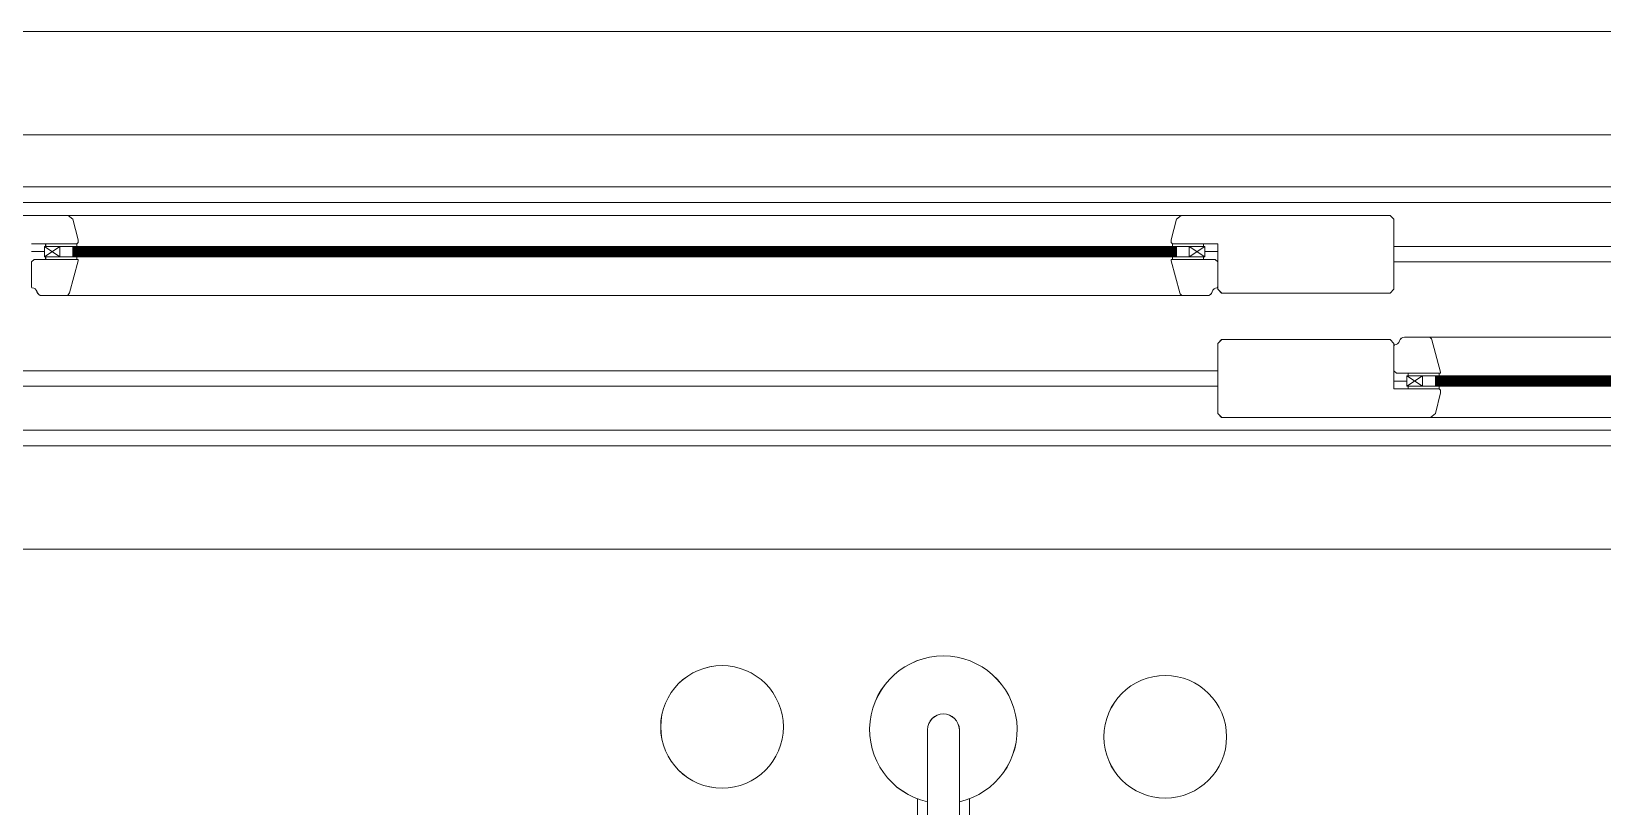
# Model space of a CAD drawing. Header units: metres. Extents: x -232 to 581, y 30 to 789.
# Drawn here: x 227.671 to 228.277, y 677.247 to 677.546 of the extents above; entities that cross this region are included whole.
import ezdxf

# ---------------------------------------------------------------- set-up
doc = ezdxf.new("R2010")
doc.units = ezdxf.units.M
for name, color, linetype, lineweight in [('A-DOOR', 35, 'Continuous', 5), ('baños', 140, 'Continuous', 0), ('cristales', 131, 'Continuous', 0)]:
    doc.layers.add(name, color=color, linetype=linetype, lineweight=lineweight)
doc.styles.get("Standard").update_dxf_attribs({"font": 'arial.ttf'})

# ---------------------------------------------------------------- blocks, each defined once
blk = doc.blocks.new('21.11.2025 LN09 2DO NIVEL')
at = {"layer": 'A-DOOR', "color": 18, "true_color": 0x000000}
for p, q in [((264.73854, 160.20143), (267.46854, 160.20144)), ((264.81254, 160.16147), (267.39454, 160.16147)), ((264.81254, 160.14139), (267.39454, 160.14139)), ((264.81254, 160.13539), (267.39454, 160.13539)), ((266.27004, 160.13039), (266.35067, 160.13039)), ((266.35067, 160.13039), (266.35254, 160.12894)), ((266.35067, 160.13039), (266.78041, 160.13039)), ((266.78041, 160.13039), (266.77855, 160.12894)), ((266.86104, 160.13039), (266.78041, 160.13039)), ((266.86254, 160.12889), (266.86104, 160.13039)), ((266.35254, 160.12894), (266.35454, 160.12089)), ((266.77855, 160.12894), (266.77654, 160.12089)), ((266.86254, 160.10189), (266.86254, 160.12889)), ((266.35404, 160.11939), (266.33654, 160.11939)), ((266.34154, 160.11839), (266.34754, 160.11439)), ((266.34154, 160.11439), (266.34754, 160.11839)), ((266.35454, 160.11989), (266.35404, 160.11939)), ((266.35454, 160.12089), (266.35454, 160.11989)), ((266.77654, 160.12089), (266.77654, 160.11989)), ((266.77654, 160.11989), (266.77704, 160.11939)), ((266.77704, 160.11939), (266.79454, 160.11939)), ((266.78954, 160.11839), (266.78354, 160.11439)), ((266.78954, 160.11439), (266.78354, 160.11839)), ((266.79454, 160.11939), (266.79454, 160.10189)), ((266.86254, 160.11839), (267.39454, 160.11839)), ((266.33654, 160.11639), (266.34154, 160.11639)), ((266.33654, 160.11639), (266.34154, 160.11639)), ((266.79454, 160.11639), (266.78954, 160.11639)), ((266.79454, 160.11639), (266.78954, 160.11639)), ((266.86254, 160.11239), (267.39454, 160.11239)), ((266.79454, 160.10189), (266.79604, 160.10039)), ((266.79604, 160.10039), (266.86104, 160.10039)), ((266.86104, 160.10039), (266.86254, 160.10189)), ((266.78131, 160.09939), (266.34978, 160.09939)), ((266.79454, 160.08089), (266.79604, 160.08239)), ((266.86104, 160.08239), (266.79604, 160.08239)), ((266.86254, 160.08089), (266.86104, 160.08239)), ((266.87578, 160.08339), (267.30731, 160.08339)), ((266.79454, 160.08089), (266.79454, 160.05389)), ((266.86254, 160.06339), (266.86254, 160.08089)), ((266.79454, 160.07039), (265.41254, 160.07039)), ((266.79454, 160.06439), (265.41254, 160.06439)), ((266.86254, 160.06639), (266.86754, 160.06639)), ((266.86254, 160.06639), (266.86754, 160.06639)), ((266.88004, 160.06339), (266.86254, 160.06339)), ((266.86754, 160.06439), (266.87354, 160.06839)), ((266.86754, 160.06839), (266.87354, 160.06439)), ((266.88054, 160.06289), (266.88004, 160.06339)), ((266.87854, 160.05385), (266.88054, 160.06189)), ((266.88054, 160.06189), (266.88054, 160.06289)), ((266.79454, 160.05389), (266.79604, 160.05239)), ((266.79604, 160.05239), (266.87668, 160.05239)), ((266.87668, 160.05239), (266.87854, 160.05385)), ((267.30641, 160.05239), (266.87668, 160.05239)), ((264.81254, 160.04739), (267.39454, 160.04739)), ((264.81254, 160.04139), (267.39454, 160.04139)), ((264.73854, 160.00143), (267.46854, 160.00144))]:
    blk.add_line(p, q, dxfattribs=at)
for points in [[(266.34154, 160.11839), (266.34754, 160.11839), (266.34754, 160.11439), (266.34154, 160.11439)], [(266.34154, 160.11439), (266.78954, 160.11439), (266.78954, 160.11839), (266.34154, 160.11839)], [(266.34154, 160.11839), (266.78954, 160.11839), (266.78954, 160.11439), (266.34154, 160.11439)], [(266.35404, 160.11939), (266.34204, 160.11939), (266.34204, 160.11839), (266.35404, 160.11839)], [(266.34754, 160.11839), (266.35254, 160.11839), (266.35254, 160.11439), (266.34754, 160.11439)], [(266.77704, 160.11939), (266.78904, 160.11939), (266.78904, 160.11839), (266.77704, 160.11839)], [(266.78354, 160.11839), (266.77854, 160.11839), (266.77854, 160.11439), (266.78354, 160.11439)], [(266.78954, 160.11839), (266.78354, 160.11839), (266.78354, 160.11439), (266.78954, 160.11439)], [(266.33654, 160.11639), (266.34154, 160.11639), (266.34154, 160.11639), (266.33654, 160.11639)], [(266.35404, 160.11439), (266.34204, 160.11439), (266.34204, 160.11339), (266.35404, 160.11339)], [(266.77704, 160.11439), (266.78904, 160.11439), (266.78904, 160.11339), (266.77704, 160.11339)], [(266.79454, 160.11639), (266.78954, 160.11639), (266.78954, 160.11639), (266.79454, 160.11639)], [(266.88004, 160.06839), (266.86804, 160.06839), (266.86804, 160.06939), (266.88004, 160.06939)], [(266.86254, 160.06639), (266.86754, 160.06639), (266.86754, 160.06639), (266.86254, 160.06639)], [(267.31554, 160.06839), (266.86754, 160.06839), (266.86754, 160.06439), (267.31554, 160.06439)], [(267.31554, 160.06439), (266.86754, 160.06439), (266.86754, 160.06839), (267.31554, 160.06839)], [(266.86754, 160.06439), (266.87354, 160.06439), (266.87354, 160.06839), (266.86754, 160.06839)], [(266.88004, 160.06339), (266.86804, 160.06339), (266.86804, 160.06439), (266.88004, 160.06439)], [(266.87354, 160.06439), (266.87854, 160.06439), (266.87854, 160.06839), (266.87354, 160.06839)]]:
    blk.add_lwpolyline(points, close=True, dxfattribs=at)
for points in [[(266.33869, 160.10089, 0.341999), (266.33676, 160.10239), (266.33654, 160.10272), (266.33654, 160.11239), (266.33754, 160.11339), (266.35454, 160.11339), (266.35454, 160.11289), (266.35122, 160.1005, -0.339454), (266.34978, 160.09939), (266.34063, 160.09939, -0.341999)], [(266.79239, 160.10089, -0.341999), (266.79433, 160.10239), (266.79454, 160.10272), (266.79454, 160.11239), (266.79354, 160.11339), (266.77654, 160.11339), (266.77654, 160.11289), (266.77986, 160.1005, 0.339454), (266.78131, 160.09939), (266.79046, 160.09939, 0.341999)], [(266.86469, 160.08189, -0.341999), (266.86276, 160.08039), (266.86254, 160.08006), (266.86254, 160.07039), (266.86354, 160.06939), (266.88054, 160.06939), (266.88054, 160.06989), (266.87722, 160.08228, 0.339454), (266.87578, 160.08339), (266.86663, 160.08339, 0.341999)]]:
    blk.add_lwpolyline(points, format="xyb", close=True, dxfattribs=at)
at = {"layer": 'baños', "color": 18, "linetype": 'Continuous', "true_color": 0x000000}
blk.add_line((266.69481, 159.93175, 0.00005), (266.69481, 159.84888, 0.00043), dxfattribs=at)
for points, elevation in [([(266.68242, 159.90396, -9.082434), (266.69481, 159.90396)], 0.00001), ([(266.68862, 159.93794, 0.385153), (266.68242, 159.93175), (266.68242, 159.93175)], 0.00005), ([(266.68862, 159.93794, -0.385153), (266.69481, 159.93175), (266.69481, 159.93175)], 0.00005), ([(266.69864, 159.9051), (266.69864, 159.79077, -0.363105), (266.68861, 159.78252, -0.363105), (266.67859, 159.79077), (266.67859, 159.90511)], 0)]:
    blk.add_lwpolyline(points, format="xyb", dxfattribs=dict(at, elevation=elevation))
at = {"layer": 'baños', "color": 18, "linetype": 'Continuous', "true_color": 0x000000, "extrusion": (-1, -1.31781e-06, -8.43443e-26), "elevation": -266.68264}
blk.add_lwpolyline([(-159.84853, 0.00043), (-159.9314, 0.00005)], close=True, dxfattribs=at)
at = {"layer": 'baños', "color": 18, "linetype": 'Continuous', "true_color": 0x000000}
for centre in [(266.60315, 159.93284, 0.00001), (266.77427, 159.92902, 0.00001)]:
    blk.add_circle(centre, 0.02368, dxfattribs=at)
at = {"layer": 'cristales', "color": 18, "true_color": 0x000000, "const_width": 0.004}
for points in [[(266.35254, 160.11639), (266.77854, 160.11639)], [(267.30454, 160.06639), (266.87854, 160.06639)]]:
    blk.add_lwpolyline(points, dxfattribs=at)
at = {"layer": 'baños', "color": 18, "linetype": 'Continuous', "true_color": 0x000000, "flags": 8}
for tag, p in [('MODELNUMBER', (265.51387, 159.78254, 0)), ('TRADENAME', (265.51387, 159.7825, 0)), ('MATERIAL', (265.51387, 159.78242, 0)), ('PRODUCT', (265.51387, 159.78246, 0)), ('MODELNUMBER', (266.68861, 159.78254, 0)), ('TRADENAME', (266.68861, 159.7825, 0)), ('PRODUCT', (266.68861, 159.78246, 0)), ('MATERIAL', (266.68861, 159.78242, 0))]:
    blk.add_attdef(tag, p, '', height=0.0000254, rotation=180.00008, dxfattribs=at)
blk = doc.blocks.new('20.03.2026 LN 09 SEGUNDO NIVEL ARQ')
at = {"layer": 'A-DOOR', "color": 5}
for p, q in [((83.00596, -42.49863), (85.73595, -42.49862)), ((83.07996, -42.53859), (85.66196, -42.53859)), ((83.07996, -42.55867), (85.66196, -42.55867)), ((83.07996, -42.56467), (85.66196, -42.56467)), ((84.53746, -42.56967), (84.61809, -42.56967)), ((84.61809, -42.56967), (84.61995, -42.57112)), ((84.61809, -42.56967), (85.04783, -42.56967)), ((84.61995, -42.57112), (84.62196, -42.57917)), ((85.04596, -42.57112), (85.04396, -42.57917)), ((85.04783, -42.56967), (85.04596, -42.57112)), ((85.12846, -42.56967), (85.04783, -42.56967)), ((85.12996, -42.57117), (85.12846, -42.56967)), ((85.12996, -42.59817), (85.12996, -42.57117)), ((84.62196, -42.57917), (84.62196, -42.58017)), ((85.04396, -42.57917), (85.04396, -42.58017)), ((84.62146, -42.58067), (84.60396, -42.58067)), ((84.60396, -42.58367), (84.60896, -42.58367)), ((84.60396, -42.58367), (84.60896, -42.58367)), ((84.60896, -42.58167), (84.61496, -42.58567)), ((84.60896, -42.58567), (84.61496, -42.58167)), ((84.62196, -42.58017), (84.62146, -42.58067)), ((85.04396, -42.58017), (85.04446, -42.58067)), ((85.04446, -42.58067), (85.06196, -42.58067)), ((85.05696, -42.58167), (85.05096, -42.58567)), ((85.05696, -42.58567), (85.05096, -42.58167)), ((85.06196, -42.58367), (85.05696, -42.58367)), ((85.06196, -42.58367), (85.05696, -42.58367)), ((85.06196, -42.58067), (85.06196, -42.59817)), ((85.12996, -42.58167), (85.66196, -42.58167)), ((85.12996, -42.58767), (85.66196, -42.58767)), ((85.06196, -42.59817), (85.06346, -42.59967)), ((85.12846, -42.59967), (85.12996, -42.59817)), ((85.04873, -42.60067), (84.61719, -42.60067)), ((85.06346, -42.59967), (85.12846, -42.59967)), ((85.06196, -42.61917), (85.06346, -42.61767)), ((85.06196, -42.61917), (85.06196, -42.64617)), ((85.12846, -42.61767), (85.06346, -42.61767)), ((85.12996, -42.61917), (85.12846, -42.61767)), ((85.12996, -42.63667), (85.12996, -42.61917)), ((85.14319, -42.61667), (85.57473, -42.61667)), ((85.06196, -42.62967), (83.67996, -42.62967)), ((85.12996, -42.63367), (85.13496, -42.63367)), ((85.12996, -42.63367), (85.13496, -42.63367)), ((85.13496, -42.63567), (85.14096, -42.63167)), ((85.13496, -42.63167), (85.14096, -42.63567)), ((85.06196, -42.63567), (83.67996, -42.63567)), ((85.14746, -42.63667), (85.12996, -42.63667)), ((85.14595, -42.64621), (85.14796, -42.63817)), ((85.14796, -42.63717), (85.14746, -42.63667)), ((85.14796, -42.63817), (85.14796, -42.63717)), ((85.06196, -42.64617), (85.06346, -42.64767)), ((85.14409, -42.64767), (85.14595, -42.64621)), ((83.07996, -42.65267), (85.66196, -42.65267)), ((85.06346, -42.64767), (85.14409, -42.64767)), ((85.57383, -42.64767), (85.14409, -42.64767)), ((83.07996, -42.65867), (85.66196, -42.65867)), ((83.00596, -42.69863), (85.73596, -42.69862))]:
    blk.add_line(p, q, dxfattribs=at)
for points in [[(84.60396, -42.58367), (84.60896, -42.58367), (84.60896, -42.58367), (84.60396, -42.58367)], [(84.60896, -42.58167), (84.61496, -42.58167), (84.61496, -42.58567), (84.60896, -42.58567)], [(84.60896, -42.58567), (85.05696, -42.58567), (85.05696, -42.58167), (84.60896, -42.58167)], [(84.60896, -42.58167), (85.05696, -42.58167), (85.05696, -42.58567), (84.60896, -42.58567)], [(84.62146, -42.58067), (84.60946, -42.58067), (84.60946, -42.58167), (84.62146, -42.58167)], [(84.62146, -42.58567), (84.60946, -42.58567), (84.60946, -42.58667), (84.62146, -42.58667)], [(84.61496, -42.58167), (84.61996, -42.58167), (84.61996, -42.58567), (84.61496, -42.58567)], [(85.04446, -42.58067), (85.05646, -42.58067), (85.05646, -42.58167), (85.04446, -42.58167)], [(85.04446, -42.58567), (85.05646, -42.58567), (85.05646, -42.58667), (85.04446, -42.58667)], [(85.05096, -42.58167), (85.04596, -42.58167), (85.04596, -42.58567), (85.05096, -42.58567)], [(85.05696, -42.58167), (85.05096, -42.58167), (85.05096, -42.58567), (85.05696, -42.58567)], [(85.06196, -42.58367), (85.05696, -42.58367), (85.05696, -42.58367), (85.06196, -42.58367)], [(85.12996, -42.63367), (85.13496, -42.63367), (85.13496, -42.63367), (85.12996, -42.63367)], [(85.58296, -42.63167), (85.13496, -42.63167), (85.13496, -42.63567), (85.58296, -42.63567)], [(85.58296, -42.63567), (85.13496, -42.63567), (85.13496, -42.63167), (85.58296, -42.63167)], [(85.13496, -42.63567), (85.14096, -42.63567), (85.14096, -42.63167), (85.13496, -42.63167)], [(85.14746, -42.63167), (85.13546, -42.63167), (85.13546, -42.63067), (85.14746, -42.63067)], [(85.14096, -42.63567), (85.14596, -42.63567), (85.14596, -42.63167), (85.14096, -42.63167)], [(85.14746, -42.63667), (85.13546, -42.63667), (85.13546, -42.63567), (85.14746, -42.63567)]]:
    blk.add_lwpolyline(points, close=True, dxfattribs=at)
for points in [[(84.60611, -42.59917, 0.341999), (84.60417, -42.59767), (84.60396, -42.59733), (84.60396, -42.58767), (84.60496, -42.58667), (84.62196, -42.58667), (84.62196, -42.58717), (84.61864, -42.59956, -0.339454), (84.61719, -42.60067), (84.60804, -42.60067, -0.341999)], [(85.05981, -42.59917, -0.341999), (85.06175, -42.59767), (85.06196, -42.59733), (85.06196, -42.58767), (85.06096, -42.58667), (85.04396, -42.58667), (85.04396, -42.58717), (85.04728, -42.59956, 0.339454), (85.04873, -42.60067), (85.05787, -42.60067, 0.341999)], [(85.13211, -42.61817, -0.341999), (85.13017, -42.61967), (85.12996, -42.62), (85.12996, -42.62967), (85.13096, -42.63067), (85.14796, -42.63067), (85.14796, -42.63017), (85.14464, -42.61778, 0.339454), (85.14319, -42.61667), (85.13404, -42.61667, 0.341999)]]:
    blk.add_lwpolyline(points, format="xyb", close=True, dxfattribs=at)
at = {"layer": 'baños', "color": 5, "linetype": 'Continuous'}
blk.add_line((84.96223, -42.76831, 0.00005), (84.96223, -42.85118, 0.00043), dxfattribs=at)
for points, elevation in [([(84.94984, -42.7961, -9.082434), (84.96223, -42.7961)], 0.00001), ([(84.95603, -42.76212, 0.385153), (84.94984, -42.76831), (84.94984, -42.76831)], 0.00005), ([(84.95603, -42.76212, -0.385153), (84.96223, -42.76831), (84.96223, -42.76831)], 0.00005), ([(84.96606, -42.79496), (84.96605, -42.90928, -0.363105), (84.95603, -42.91754, -0.363105), (84.94601, -42.90928), (84.946, -42.79495)], 0)]:
    blk.add_lwpolyline(points, format="xyb", dxfattribs=dict(at, elevation=elevation))
at = {"layer": 'baños', "color": 5, "linetype": 'Continuous', "extrusion": (-1, -1.31781e-06, -8.43443e-26), "elevation": -84.94978}
blk.add_lwpolyline([(42.85129, 0.00043), (42.76842, 0.00005)], close=True, dxfattribs=at)
at = {"layer": 'baños', "color": 5, "linetype": 'Continuous'}
for centre in [(84.87057, -42.76722, 0.00001), (85.04169, -42.77104, 0.00001)]:
    blk.add_circle(centre, 0.02368, dxfattribs=at)
at = {"layer": 'cristales', "color": 5, "const_width": 0.004}
for points in [[(84.61996, -42.58367), (85.04596, -42.58367)], [(85.57196, -42.63367), (85.14596, -42.63367)]]:
    blk.add_lwpolyline(points, dxfattribs=at)
at = {"layer": 'baños', "color": 5, "linetype": 'Continuous', "flags": 8}
for tag, p in [('MODELNUMBER', (83.78129, -42.91752, 0)), ('TRADENAME', (83.78129, -42.91756, 0)), ('PRODUCT', (83.78129, -42.9176, 0)), ('MATERIAL', (83.78129, -42.91764, 0)), ('MODELNUMBER', (84.95603, -42.91752, 0)), ('TRADENAME', (84.95603, -42.91756, 0)), ('MATERIAL', (84.95603, -42.91764, 0)), ('PRODUCT', (84.95603, -42.9176, 0))]:
    blk.add_attdef(tag, p, '', height=0.0000254, rotation=180.00008, dxfattribs=at)
at = {"layer": 'baños', "color": 5, "linetype": 'Continuous'}
for tag, p, rotation in [('MODELNUMBER', (85.8912, -56.99337), 180.00008), ('TRADENAME', (85.89116, -56.99332), 180.00008), ('MATERIAL', (85.89139, -56.99324), 180.00008), ('PRODUCT', (85.89139, -56.99328), 180.00008), ('MODELNUMBER', (86.60077, -56.99337), 179.99992), ('TRADENAME', (86.60077, -56.99332), 179.99992), ('MATERIAL', (86.60077, -56.99324), 179.99992), ('PRODUCT', (86.60077, -56.99328), 179.99992)]:
    blk.add_attdef(tag, p, '', height=0.0000254, rotation=rotation, dxfattribs=at)

msp = doc.modelspace()

# ---------------------------------------------------------------- block references
at = {"color": 1}
for name, p in [('20.03.2026 LN 09 SEGUNDO NIVEL ARQ', (143.06677, 720.04507)), ('21.11.2025 LN09 2DO NIVEL', (-38.66582, 517.34501))]:
    msp.add_blockref(name, p, dxfattribs=at)

doc.saveas('drawing.dxf')
